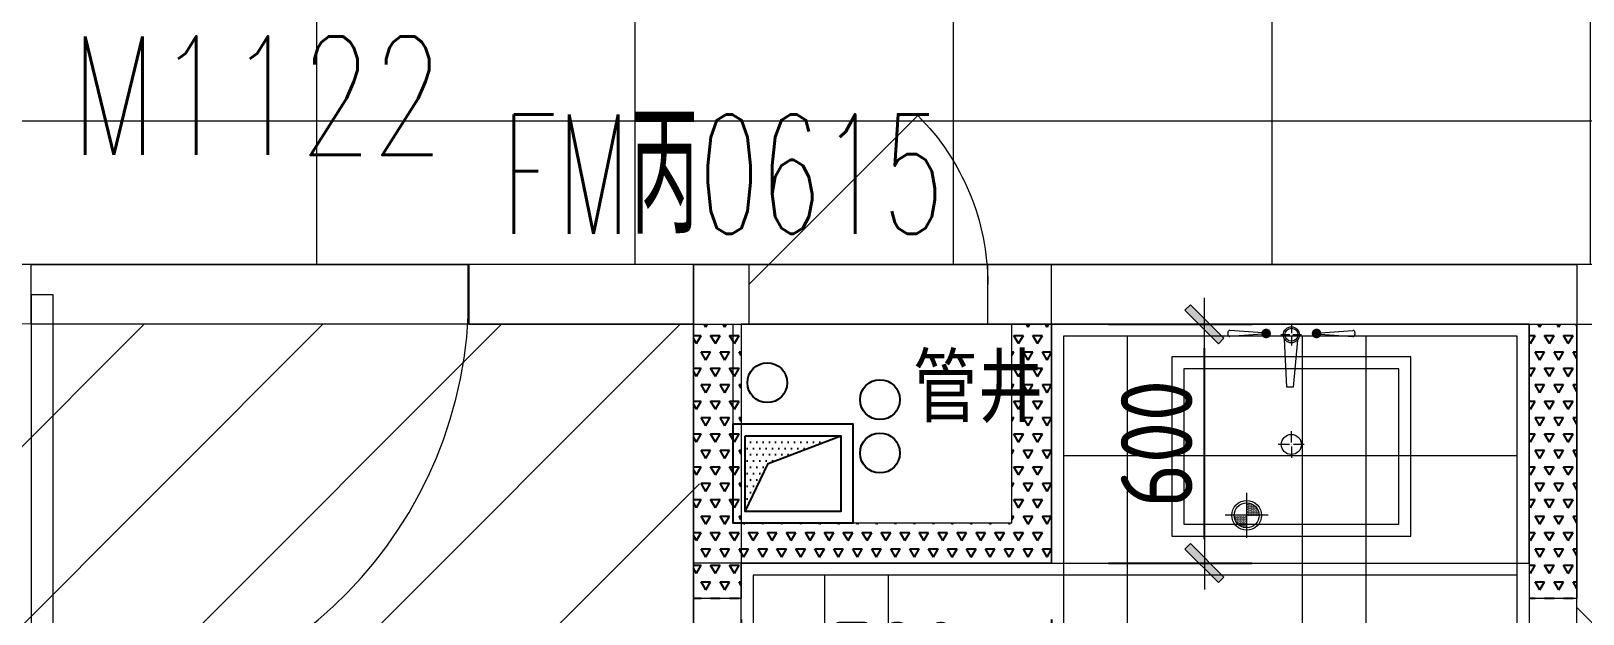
# Model space of a CAD drawing. Header units: millimetres. Extents: x 33621 to 401573, y -91663 to 133135.
# Drawn here: x 233682 to 237582, y -52438 to -50974 of the extents above; entities that cross this region are included whole.
import ezdxf

# ---------------------------------------------------------------- set-up
doc = ezdxf.new("R2010")
doc.units = ezdxf.units.MM
doc.header["$LTSCALE"] = 10
doc.linetypes.add('DOT', pattern=[0.2, 0.1, -0.1])
doc.linetypes.add('DOTE', pattern=[2.42, 2, -0.2, 0.02, -0.2])
doc.layers.get('0').update_dxf_attribs({"color": 253})
doc.layers.get('Defpoints').update_dxf_attribs({"color": 250})
for name, color, linetype, lineweight in [('DOOR【门】', 253, 'Continuous', 0), ('DS-4BS-FINISH【墙完成线】', 253, 'Continuous', 0), ('FC-FLOOR【地材分格】', 253, 'Continuous', 0), ('FF-FIXT【洁具】', 253, 'Continuous', 0), ('FF-FURN【成品家具】', 253, 'Continuous', 0), ('RC-FIN【天花轮廓线】', 253, 'Continuous', 0), ('RC-LIGHT【天花灯具】', 253, 'Continuous', 0), ('RC-STR【天花细线】', 253, 'Continuous', 0), ('RC-Text【天花文字】', 253, 'Continuous', 0), ('WALL', 253, 'Continuous', 0), ('Wall【墙体】', 253, 'Continuous', 0), ('Wall【新建墙】', 253, 'Continuous', 0), ('WINDOW', 253, 'Continuous', 0), ('Xline【辅助线】', 253, 'Continuous', 0), ('新建墙体', 253, 'Continuous', 0)]:
    doc.layers.add(name, color=color, linetype=linetype, lineweight=lineweight)
for name, color, linetype in [('HATCH【填充】', 253, 'Continuous'), ('VPIPE-污水', 253, 'Continuous'), ('VPIPE-热给水', 253, 'Continuous'), ('VPIPE-给水', 253, 'Continuous'), ('WINDOW_TEXT', 253, 'Continuous'), ('填充', 253, 'Continuous'), ('洁具', 253, 'Continuous'), ('风道（排气道）', 253, 'Continuous')]:
    doc.layers.add(name, color=color, linetype=linetype)
doc.styles.add('_TCH_WINDOW', font='SIMPLEX', dxfattribs={"bigfont": 'GBCBIG'})
doc.styles.add('CCD_DIM', font='ARCHS.SHX')
doc.styles.add('SUN', font='romans.shx', dxfattribs={"width": 0.8, "bigfont": 'hzdx.shx'})
doc.styles.add('文字', font='')
doc.styles.get('文字').set_extended_font_data('SimSun')
doc.dimstyles.new('ZL_1：60', dxfattribs={"dimscale": 60, "dimtxt": 3, "dimasz": 1, "dimexe": 2, "dimexo": 2, "dimgap": 0.5, "dimtad": 1, "dimdec": 0, "dimrnd": 5, "dimdsep": 46, "dimtxsty": 'CCD_DIM', "dimblk": 'WS-cj', "dimblk1": 'WS-cj', "dimblk2": 'WS-cj', "dimcen": 0, "dimclrd": 44, "dimclre": 44, "dimclrt": 2, "dimadec": 0, "dimazin": 0, "dimtfac": 1, "dimtdec": 0, "dimtix": 1, "dimtofl": 0, "dimtmove": 2, "dimatfit": 3, "dimldrblk": 'hl_arrow2', "dimfxl": 6, "dimfxlon": 1, "dimarcsym": 0})
pattern_1 = [(60, (6829392.59, 347610.797), (-23.81249995, 41.24445983), [23.8125, -23.8125]), (120, (6829392.59, 347610.797), (-47.62499995, 3e-08), [23.8125, -23.8125]), (0, (6829380.686, 347631.42), (23.8125, 41.2444598), [23.8125, -23.8125])]

# ---------------------------------------------------------------- blocks, each defined once
blk = doc.blocks.new('$DorLib2D$00000001')
for p, q in [((0.45, 0.975), (0.5, 0.975)), ((0.45, 0), (0.45, 0.975)), ((0.5, 0), (0.5, 0.975)), ((0.5, 0), (0.45, 0))]:
    blk.add_line(p, q)
at = {"lineweight": 13}
blk.add_arc((0.475, 0), 0.975, 91.4693, 180, dxfattribs=at)
blk = doc.blocks.new('WS-cj')
blk.add_hatch(color=2).paths.add_polyline_path([(0.588, 0.818), (-0.818, -0.588), (-0.588, -0.818), (0.818, 0.588)])
at = {"color": 2, "linetype": 'ByBlock', "lineweight": 0}
for p, q in [((-1.1, 0), (0, 0)), ((0, 0), (1.1, 0))]:
    blk.add_line(p, q, dxfattribs=at)
at = {"color": 2}
blk.add_lwpolyline([(0.588, 0.818), (-0.818, -0.588), (-0.588, -0.818), (0.818, 0.588)], close=True, dxfattribs=at)
blk = doc.blocks.new('*D368')
at = {"layer": 'Defpoints', "color": 0, "transparency": 16777216}
for p in [(235466.7, -52331.9), (236246.7, -52331.9), (236246.7, -52671.7)]:
    blk.add_point(p, dxfattribs=at)
at = {"layer": '新建墙体', "color": 44, "lineweight": -2, "transparency": 16777216}
for p, q in [((235466.7, -52451.9), (235466.7, -52791.7)), ((236246.7, -52451.9), (236246.7, -52791.7)), ((235526.7, -52671.7), (236186.7, -52671.7))]:
    blk.add_line(p, q, dxfattribs=at)
at = {"layer": '新建墙体', "color": 44, "lineweight": -2, "transparency": 16777216, "xscale": 60, "yscale": 60, "zscale": 60, "rotation": 180}
blk.add_blockref('WS-cj', (235466.7, -52671.7), dxfattribs=at)
at = {"layer": '新建墙体', "color": 44, "lineweight": -2, "transparency": 16777216, "xscale": 60, "yscale": 60, "zscale": 60}
blk.add_blockref('WS-cj', (236246.7, -52671.7), dxfattribs=at)
at = {"layer": '新建墙体', "color": 2, "transparency": 16777216, "insert": (235856.7, -52548), "char_height": 180, "attachment_point": 5, "style": 'CCD_DIM'}
blk.add_mtext('780', dxfattribs=at)
blk = doc.blocks.new('hl_arrow2')
at = {"color": 2}
blk.add_line((-0.221, 0), (-1, 0), dxfattribs=at)
blk.add_lwpolyline([(-0.221, 0), (-0.861, -0.689), (-0.654, -0.862), (0, 0), (-0.654, 0.862), (-0.861, 0.689)], close=True, dxfattribs=at)
blk = doc.blocks.new('*D369')
at = {"layer": 'Defpoints', "color": 0, "transparency": 16777216}
for p in [(236269.2, -51710.6), (236630.5, -51710.6), (236269.2, -52310.6)]:
    blk.add_point(p, dxfattribs=at)
at = {"layer": '新建墙体', "color": 44, "lineweight": -2, "transparency": 16777216}
for p, q in [((236389.2, -51710.6), (236750.5, -51710.6)), ((236630.5, -52250.6), (236630.5, -51770.6)), ((236389.2, -52310.6), (236750.5, -52310.6))]:
    blk.add_line(p, q, dxfattribs=at)
at = {"layer": '新建墙体', "color": 44, "lineweight": -2, "transparency": 16777216, "xscale": 60, "yscale": 60, "zscale": 60}
for p, rotation in [((236630.5, -51710.6), 90), ((236630.5, -52310.6), 270)]:
    blk.add_blockref('WS-cj', p, dxfattribs=dict(at, rotation=rotation))
at = {"layer": '新建墙体', "color": 2, "transparency": 16777216, "insert": (236510.5, -52010.6), "char_height": 180, "attachment_point": 5, "rotation": 90, "style": 'CCD_DIM'}
blk.add_mtext('600', dxfattribs=at)
blk = doc.blocks.new('防雾筒灯')
at = {"ltscale": 30}
h = blk.add_hatch(dxfattribs=at)
h.set_pattern_fill('DOTS', color=251, scale=3)
h.set_pattern_definition([(0, (-62.322, -46.6336), (2.38125, 4.7625), [0, -4.7625])])
edge = h.paths.add_edge_path()
edge.add_ellipse((0, 0), major_axis=(35.4, 35.4), ratio=1, start_angle=315, end_angle=405)
edge.add_line((0, 50), (0, 0))
edge.add_line((0, 0), (50, 0))
edge = h.paths.add_edge_path()
edge.add_line((0, 0), (-50, 0))
edge.add_ellipse((0, 0), major_axis=(35.4, 35.4), ratio=1, start_angle=495, end_angle=225)
edge.add_line((0, -50), (0, 0))
at = {"color": 251, "linetype": 'DOTE', "ltscale": 43.504693}
blk.add_line((0, 90.6), (0, -90.6), dxfattribs=at)
at = {"color": 251, "linetype": 'DOTE', "ltscale": 41.297046}
blk.add_line((86, 0), (-86, 0), dxfattribs=at)
blk.add_ellipse((0, 0), major_axis=(-42.4, 42.4), ratio=1, start_param=2.355868237233172, end_param=8.639053544412757)
at = {"color": 251}
blk.add_ellipse((0, 0), major_axis=(35.4, 35.4), ratio=1, start_param=5.49871431692557, end_param=11.78189962410516, dxfattribs=at)
blk = doc.blocks.new('A$C5D954283')
at = {"color": 0, "linetype": 'Continuous'}
for p, q in [((-159.8, 511.3), (-159.8, 506.3)), ((159.8, 511.3), (159.8, 506.3)), ((-11.2, 374.3), (-17.5, 495.5)), ((15.1, 492.2), (4.8, 374.3)), ((4.8, 374.3), (-11.2, 374.3))]:
    blk.add_line(p, q, dxfattribs=at)
at = {"color": 8}
for p, q in [((0, 532.1), (0, 509.5)), ((-4, 505.5), (-26.2, 505.5)), ((0, 501.5), (0, 478.5)), ((25.8, 505.5), (4, 505.5)), ((0, 235.1), (0, 263.8)), ((-5, 230), (-32.8, 230)), ((0, 225), (0, 196.3)), ((32.3, 230), (5, 230))]:
    blk.add_line(p, q, dxfattribs=at)
at = {"color": 8, "ltscale": 1000, "const_width": 0.448}
blk.add_lwpolyline([(0, 505.7, -1), (0, 505.3, -1)], format="xyb", close=True, dxfattribs=at)
at = {"color": 0, "linetype": 'Continuous'}
blk.add_lwpolyline([(300, 0), (300, 450), (-300, 450), (-300, 0)], close=True, dxfattribs=at)
at = {"color": 8}
blk.add_lwpolyline([(270, 30), (270, 420), (-270, 420), (-270, 30)], close=True, dxfattribs=at)
at = {"color": 8, "const_width": 0.84}
blk.add_lwpolyline([(0.1, 230.5, -1), (0.1, 229.6, -1)], format="xyb", close=True, dxfattribs=at)
at = {"color": 0, "linetype": 'Continuous'}
blk.add_circle((0, 505.5), 20.2, dxfattribs=at)
at = {"color": 8}
for centre, radius in [((0.3, 505.7), 16.3), ((0, 230), 25.2)]:
    blk.add_circle(centre, radius, dxfattribs=at)
at = {"color": 0, "linetype": 'Continuous'}
for centre, start, end in [((-154.8, 511.3), 88.2889, 180), ((154.8, 511.3), 0, 91.7111), ((-154.8, 506.3), 180, 271.7111), ((154.8, 506.3), 268.2889, 0)]:
    blk.add_arc(centre, 5, start, end, dxfattribs=at)
at = {"color": 250, "linetype": 'DOT', "ltscale": 1000}
for points in [[(-57.3, 508.8), (-57.4, 510), (-57.8, 511.1), (-58.3, 512.1), (-59.1, 513), (-60, 513.8), (-61, 514.3), (-62.2, 514.7), (-63.3, 514.8), (-64.5, 514.7), (-65.6, 514.3), (-66.7, 513.8), (-67.6, 513), (-68.3, 512.1), (-68.9, 511.1), (-69.2, 510), (-69.3, 508.8), (-69.2, 507.6), (-68.9, 506.5), (-68.3, 505.5), (-67.6, 504.6), (-66.7, 503.8), (-65.6, 503.3), (-64.5, 502.9), (-63.3, 502.8), (-62.2, 502.9), (-61, 503.3), (-60, 503.8), (-59.1, 504.6), (-58.3, 505.5), (-57.8, 506.5), (-57.4, 507.6)], [(69.3, 508.8), (69.2, 510), (68.9, 511.1), (68.3, 512.1), (67.6, 513), (66.7, 513.8), (65.6, 514.3), (64.5, 514.7), (63.3, 514.8), (62.2, 514.7), (61, 514.3), (60, 513.8), (59.1, 513), (58.3, 512.1), (57.8, 511.1), (57.4, 510), (57.3, 508.8), (57.4, 507.6), (57.8, 506.5), (58.3, 505.5), (59.1, 504.6), (60, 503.8), (61, 503.3), (62.2, 502.9), (63.3, 502.8), (64.5, 502.9), (65.6, 503.3), (66.7, 503.8), (67.6, 504.6), (68.3, 505.5), (68.9, 506.5), (69.2, 507.6)]]:
    blk.add_wipeout(points, dxfattribs=at)
at = {"color": 0, "linetype": 'Continuous'}
for p, q in [((-72.3, 510.3), (-154.7, 516.3)), ((-72.3, 507.3), (-154.7, 501.3)), ((72.3, 510.3), (154.7, 516.3)), ((72.3, 507.3), (154.7, 501.3))]:
    blk.add_line(p, q, dxfattribs=at)
at = {"color": 0, "linetype": 'Continuous', "const_width": 12}
for points in [[(-63.3, 514.8, -1), (-63.3, 502.8, -1)], [(63.3, 514.8, 1), (63.3, 502.8, 1)]]:
    blk.add_lwpolyline(points, format="xyb", close=True, dxfattribs=at)
blk = doc.blocks.new('$DorLib2D$00000114')
at = {"color": 0}
blk.add_line((0.5, 0), (-0.2071, 0.7071), dxfattribs=at)
blk.add_arc((0.5, 0), 1, 135, 180, dxfattribs=at)
blk = doc.blocks.new('PQD')
at = {"layer": '填充'}
h = blk.add_hatch(dxfattribs=at)
h.set_pattern_fill('DOTS', color=256, scale=10, style=0)
h.paths.add_polyline_path([(517039.4, 222520.7), (516799.4, 222520.7), (516799.4, 222330.7), (516857.1, 222450.6)])
blk.add_lwpolyline([(516799.4, 222330.7), (516857.1, 222450.6), (517039.4, 222520.7)], dxfattribs=at)
at = {"layer": '风道（排气道）'}
for points in [[(516769.4, 222550.7), (517069.4, 222550.7), (517069.4, 222300.7), (516769.4, 222300.7)], [(516799.4, 222520.7), (517039.4, 222520.7), (517039.4, 222330.7), (516799.4, 222330.7)]]:
    blk.add_lwpolyline(points, close=True, dxfattribs=at)

msp = doc.modelspace()

# ---------------------------------------------------------------- hatches: boundary and pattern name
at = {"layer": 'FC-FLOOR【地材分格】'}
h = msp.add_hatch(dxfattribs=at)
h.set_pattern_fill('_USER', color=256, scale=800, double=1, pattern_type=0)
h.set_pattern_definition([(0, (0, 0), (0, 800), []), (90, (0, 0), (-800, 5e-14), [])])
h.paths.add_polyline_path([(261356.7, -49309.4), (261356.7, -51560.6), (254756.7, -51560.6), (254756.7, -51110.6), (254156.7, -51110.6), (254156.7, -51560.6), (247556.7, -51560.6), (247556.7, -51110.6), (246956.7, -51110.6), (246956.7, -51560.6), (240356.7, -51560.6), (240356.7, -51110.6), (239756.7, -51110.6), (239756.7, -51560.6), (233156.7, -51560.6), (233156.7, -51110.6), (232931.7, -51110.6), (232931.7, -49310.6), (240356.7, -49310.6), (240356.7, -43010.6), (243581.7, -43010.5), (243581.7, -49310.6)])
h = msp.add_hatch(dxfattribs=at)
h.set_pattern_fill('_USER', color=256, scale=600, double=1, pattern_type=0)
h.set_pattern_definition([(0, (236276.74, -52340.56), (0, 600), []), (90, (236276.74, -52340.56), (-600, 4e-14), [])])
h.paths.add_polyline_path([(237416.7, -51740.6), (236276.7, -51740.6), (236276.7, -52340.6), (235496.7, -52340.6), (235496.7, -54160.8), (237416.7, -54160.8)])
h = msp.add_hatch(dxfattribs=at)
h.set_pattern_fill('DOLMIT', color=256, scale=20, angle=90, double=1)
h.set_pattern_definition([(90, (240176.74, -45380.56), (-127, 8e-15), []), (135, (240176.74, -45380.56), (-254, -254), [179.605, -359.21])])
h.paths.add_polyline_path([(237566.7, -51710.6), (239981.7, -51709.4), (239981.7, -58609.4), (239756.7, -58610.6), (239756.7, -59010.6), (236556.7, -59010.6), (236556.7, -58910.6), (236531.7, -58910.6), (236531.7, -54310.8), (237566.7, -54310.8)])
at = {"layer": 'HATCH【填充】'}
h = msp.add_hatch(dxfattribs=at)
h.set_pattern_fill('TRIANG', color=4, scale=5)
h.set_pattern_definition(pattern_1)
h.paths.add_polyline_path([(235346.7, -51710.6), (235466.7, -51710.6), (235466.7, -52399.7), (235346.7, -52399.7)])
h = msp.add_hatch(dxfattribs=at)
h.set_pattern_fill('TRIANG', color=4, scale=5)
h.set_pattern_definition(pattern_1)
h.paths.add_polyline_path([(236146.7, -51710.6), (236146.7, -52310.6), (236246.7, -52310.6), (236246.7, -51710.6)])
h = msp.add_hatch(dxfattribs=at)
h.set_pattern_fill('TRIANG', color=4, scale=5)
h.set_pattern_definition(pattern_1)
h.paths.add_polyline_path([(237446.7, -51710.6), (237566.7, -51710.6), (237566.7, -52399.7), (237446.7, -52399.7)])
h = msp.add_hatch(dxfattribs=at)
h.set_pattern_fill('TRIANG', color=4, scale=5)
h.set_pattern_definition(pattern_1)
h.paths.add_polyline_path([(236146.7, -52210.6), (236146.7, -52310.6), (235466.7, -52310.6), (235466.7, -52210.6)])
at = {"layer": 'RC-STR【天花细线】'}
h = msp.add_hatch(dxfattribs=at)
h.set_pattern_fill('矩形600X300', color=256, double=1, pattern_type=2)
h.set_pattern_definition([(0, (236436.74, -52340.56), (0, 300), []), (90, (236436.74, -52340.56), (-600, 4e-14), [])])
h.paths.add_polyline_path([(237416.7, -51740.6), (236276.7, -51740.6), (236276.7, -52340.6), (235496.7, -52340.6), (235496.7, -54160.8), (237416.7, -54160.8)])
at = {"layer": 'Xline【辅助线】'}
h = msp.add_hatch(dxfattribs=at)
h.set_pattern_fill('ANSI31', color=256, scale=100)
h.set_pattern_definition([(45, (216356.85, -58992.83), (-224.5064, 224.5064), [])])
h.paths.add_polyline_path([(236396.7, -54310.8), (235361.7, -54310.8), (235361.8, -51710.6), (232931.7, -51710.6), (232931.7, -58992.8), (236396.7, -58977.8)])

# ---------------------------------------------------------------- linework, layer by layer
at = {"layer": 'DS-4BS-FINISH【墙完成线】'}
for points in [[(261356.7, -49309.4), (261356.7, -51560.6), (254756.7, -51560.6), (254756.7, -51110.6), (254156.7, -51110.6), (254156.7, -51560.6), (247556.7, -51560.6), (247556.7, -51110.6), (246956.7, -51110.6), (246956.7, -51560.6), (240356.7, -51560.6), (240356.7, -51110.6), (239756.7, -51110.6), (239756.7, -51560.6), (233156.7, -51560.6), (233156.7, -51110.6), (232931.7, -51110.6), (232931.7, -49310.6), (240356.7, -49310.6), (240356.7, -43010.6), (243581.7, -43010.5), (243581.7, -49310.6), (261356.7, -49309.4)], [(235346.8, -51710.6), (232931.8, -51709.4), (232931.8, -58609.4), (233156.8, -58610.6), (233156.8, -59010.6), (236356.8, -59010.6), (236356.8, -58910.6), (236381.8, -58910.6), (236381.8, -54310.8), (235346.8, -54310.8), (235346.8, -51710.6)]]:
    msp.add_lwpolyline(points, dxfattribs=at)
at = {"layer": 'FF-FURN【成品家具】'}
for p, q in [((235346.7, -52399.7), (235346.7, -53199.7)), ((237566.7, -53199.7), (237566.7, -52399.7))]:
    msp.add_line(p, q, dxfattribs=at)
at = {"layer": 'RC-FIN【天花轮廓线】'}
msp.add_lwpolyline([(233682.3, -51560.6), (234779.7, -51560.6), (234779.7, -51710.6), (233682.3, -51710.6)], close=True, dxfattribs=at)
at = {"layer": 'VPIPE-污水'}
msp.add_circle((235532.2, -51857.6), 50, dxfattribs=at)
at = {"layer": 'VPIPE-热给水'}
msp.add_circle((235815.3, -52034.1), 50, dxfattribs=at)
at = {"layer": 'VPIPE-给水'}
msp.add_circle((235815.3, -51900.1), 50, dxfattribs=at)
at = {"layer": 'WALL'}
for p, q in [((235346.7, -52310.6), (235346.7, -51560.6)), ((235346.7, -51560.6), (236246.7, -51560.6)), ((236246.7, -52310.6), (236246.7, -51560.6)), ((235446.7, -52210.6), (235446.7, -51710.6)), ((235446.7, -51710.6), (236146.7, -51710.6)), ((236146.7, -52210.6), (236146.7, -51710.6)), ((236146.7, -52210.6), (235446.7, -52210.6)), ((236246.7, -52310.6), (235346.7, -52310.6))]:
    msp.add_line(p, q, dxfattribs=at)
at = {"layer": 'Wall【墙体】', "color": 9}
for p, q in [((233682.3, -51710.6), (233682.3, -51560.6)), ((234782.3, -51560.6), (234782.3, -51710.6)), ((234782.3, -51560.6), (234782.3, -51710.6)), ((234782.3, -51560.6), (234782.3, -51710.6)), ((234782.3, -51560.6), (234782.3, -51710.6)), ((238131.2, -51560.6), (234782.3, -51560.6)), ((234782.3, -51710.6), (234779.7, -51710.6)), ((234782.3, -51710.6), (234779.7, -51710.6)), ((234782.3, -51710.6), (234779.7, -51710.6)), ((237446.7, -51710.6), (235466.7, -51710.6))]:
    msp.add_line(p, q, dxfattribs=at)
at = {"layer": 'Wall【新建墙】', "color": 4}
for p, q in [((235346.7, -51560.6), (237566.7, -51560.6)), ((235346.7, -51560.6), (235346.7, -52399.7)), ((237566.7, -51560.6), (237566.7, -52399.7)), ((235466.7, -51710.6), (235466.7, -52399.7)), ((237446.7, -51710.6), (237446.7, -52399.7)), ((235466.7, -52399.7), (235346.7, -52399.7)), ((237566.7, -52399.7), (237446.7, -52399.7))]:
    msp.add_line(p, q, dxfattribs=at)
at = {"layer": 'WINDOW'}
for p, q in [((235486.2, -51560.6), (236086.2, -51560.6)), ((235486.2, -51560.6), (235486.2, -51710.6)), ((236086.2, -51710.6), (236086.2, -51560.6)), ((235486.2, -51710.6), (236086.2, -51710.6))]:
    msp.add_line(p, q, dxfattribs=at)

# ---------------------------------------------------------------- block references
at = {"layer": 'DOOR【门】'}
ref = msp.add_blockref('$DorLib2D$00000001', (234232.3, -51635.6), dxfattribs=dict(at, xscale=-1100, yscale=-1100, zscale=-1100))
ref.add_attrib('A', 'M1122', (233782.3, -51285.3), dxfattribs={"layer": 'WINDOW_TEXT', "height": 297.5, "style": '_TCH_WINDOW', "width": 0.705882})
at = {"layer": 'DOOR【门】', "xscale": -600, "yscale": 600, "zscale": -600}
msp.add_blockref('$DorLib2D$00000114', (235786.2, -51610.6), dxfattribs=at)
at = {"layer": '洁具'}
msp.add_blockref('PQD', (-281322.6, -274511.3), dxfattribs=at)

# ---------------------------------------------------------------- texts
at = {"layer": 'DOOR【门】', "ltscale": 100, "style": 'SUN', "width": 0.6}
msp.add_text('FM丙0615', height=300, dxfattribs=at).set_placement((234864.3, -51483.5, 0))
at = {"layer": 'RC-Text【天花文字】', "style": '文字', "width": 0.8}
msp.add_text('管井', height=150, dxfattribs=at).set_placement((235897.8, -51940.2))

# ---------------------------------------------------------------- dimensions: what is measured, and where the dimension line sits
at = {"layer": '新建墙体'}
dim = msp.add_linear_dim(base=(236246.7, -52671.7), p1=(235466.7, -52331.9), p2=(236246.7, -52331.9), dimstyle='ZL_1：60', dxfattribs=at)
dim.commit()
dim.dimension.update_dxf_attribs({"geometry": '*D368', "text_midpoint": (235856.7, -52548)})

# ---------------------------------------------------------------- next in the draw order: block references
at = {"layer": 'FF-FIXT【洁具】', "linetype": 'Continuous'}
msp.add_blockref('A$C5D954283', (236849, -52242.7), dxfattribs=at)

# ---------------------------------------------------------------- next in the draw order: linework, layer by layer
at = {"layer": 'DS-4BS-FINISH【墙完成线】'}
msp.add_lwpolyline([(237416.7, -51740.6), (236276.7, -51740.6), (236276.7, -52340.6), (235496.7, -52340.6), (235496.7, -54160.8), (237416.7, -54160.8)], close=True, dxfattribs=at)
msp.add_lwpolyline([(237416.7, -51740.6), (236276.7, -51740.6), (236276.7, -52340.6), (235496.7, -52340.6), (235496.7, -54160.8), (237416.7, -54160.8)], close=True, dxfattribs=at)
msp.add_lwpolyline([(237566.7, -51710.6), (239981.7, -51709.4), (239981.7, -58609.4), (239756.7, -58610.6), (239756.7, -59010.6), (236556.7, -59010.6), (236556.7, -58910.6), (236531.7, -58910.6), (236531.7, -54310.8), (237566.7, -54310.8), (237566.7, -51710.6)], dxfattribs=at)
at = {"layer": 'FF-FIXT【洁具】', "linetype": 'Continuous'}
msp.add_lwpolyline([(237446.7, -51710.6), (236246.7, -51710.6), (236246.7, -52310.6), (237446.7, -52310.6)], close=True, dxfattribs=at)
at = {"layer": 'Wall【墙体】', "color": 9}
msp.add_line((234782.3, -51710.6), (238131.2, -51710.6), dxfattribs=at)
at = {"layer": 'Wall【新建墙】', "color": 4}
msp.add_lwpolyline([(235466.7, -52310.6), (236246.7, -52310.6), (236246.7, -51710.6), (237446.7, -51710.6), (237446.7, -54190.8), (235466.7, -54190.8), (235466.7, -52310.6)], dxfattribs=at)

# ---------------------------------------------------------------- next in the draw order: block references
at = {"layer": 'RC-LIGHT【天花灯具】', "xscale": 0.625, "yscale": 0.625, "zscale": 0.625}
msp.add_blockref('防雾筒灯', (236736.7, -52190.6), dxfattribs=at)

# ---------------------------------------------------------------- next in the draw order: dimensions: what is measured, and where the dimension line sits
at = {"layer": '新建墙体'}
dim = msp.add_linear_dim(base=(236630.5, -51710.6), p1=(236269.2, -52310.6), p2=(236269.2, -51710.6), angle=90, dimstyle='ZL_1：60', dxfattribs=at)
dim.commit()
dim.dimension.update_dxf_attribs({"geometry": '*D369', "text_midpoint": (236510.5, -52010.6)})

doc.saveas('drawing.dxf')
